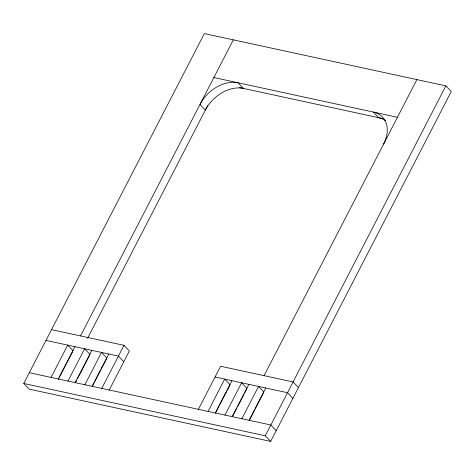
<?xml version="1.0" encoding="UTF-8"?>
<svg xmlns="http://www.w3.org/2000/svg" width="475" height="475" viewBox="0 0 475 475"><rect width="100%" height="100%" fill="white"/><g stroke="black" fill="none" stroke-linecap="round" stroke-linejoin="round"><path stroke-width="0.71" d="M23.75 383.473L204.345 33.583L445.877 85.88L451.25 91.527L270.655 441.418L29.123 389.12L23.75 383.473L265.288 435.771L270.655 441.418M51.045 377.417L67.717 345.117L73.085 350.764M58.288 378.985L74.961 346.685M80.518 335.92L233.326 39.858M58.461 379.103L59.137 377.785M59.82 376.467L66.28 363.945M66.963 362.627L72.408 352.082M87.59 338.271L207.729 105.503M67.955 381.075L84.621 348.781L89.995 354.421L77.407 378.812M75.198 382.642L91.871 350.348M75.365 382.767L76.724 380.131M84.859 384.738L101.531 352.438L106.905 358.085M92.108 386.306L108.775 354.006M92.613 385.771L94.317 382.47M94.994 381.152L100.439 370.607M101.116 369.289L106.56 358.744M101.769 388.396L123.993 345.337L51.532 329.644M109.179 390.088L129.366 350.978L123.993 345.337M198.384 409.313L220.608 366.255L293.069 381.942L298.442 387.588M208.044 411.409L224.711 379.109L230.084 384.756L227.026 390.688M215.288 412.977L231.96 380.677M215.454 413.102L219.201 405.846M219.877 404.528L226.343 392.006M224.948 415.067L241.621 382.773L246.994 388.419L244.613 393.033M232.198 416.634L248.864 384.34M232.703 416.1L236.787 408.191M237.464 406.873L243.93 394.351M241.858 418.73L258.531 386.43L263.898 392.077L255.057 409.213M264.082 375.666L416.896 79.604M249.102 420.298L265.774 387.998M249.274 420.423L254.374 410.531M265.288 435.771L445.877 85.88M213.881 77.538L397.444 117.283M239.483 87.566L382.927 118.625M45.974 340.409L118.435 356.102L123.809 361.748M215.05 377.019L287.512 392.706L292.885 398.353M29.308 372.709L270.845 425.006L276.212 430.653M383.557 144.198A31.813 22.717 -43.6 0 0 373.291 112.052L378.664 117.699A31.813 22.717 -43.6 0 1 385.445 120.632M243.402 88.415L238.034 82.769A31.813 22.717 -43.6 0 0 199.987 104.452L205.36 110.099A31.813 22.717 -43.6 0 1 243.402 88.415"/></g></svg>
